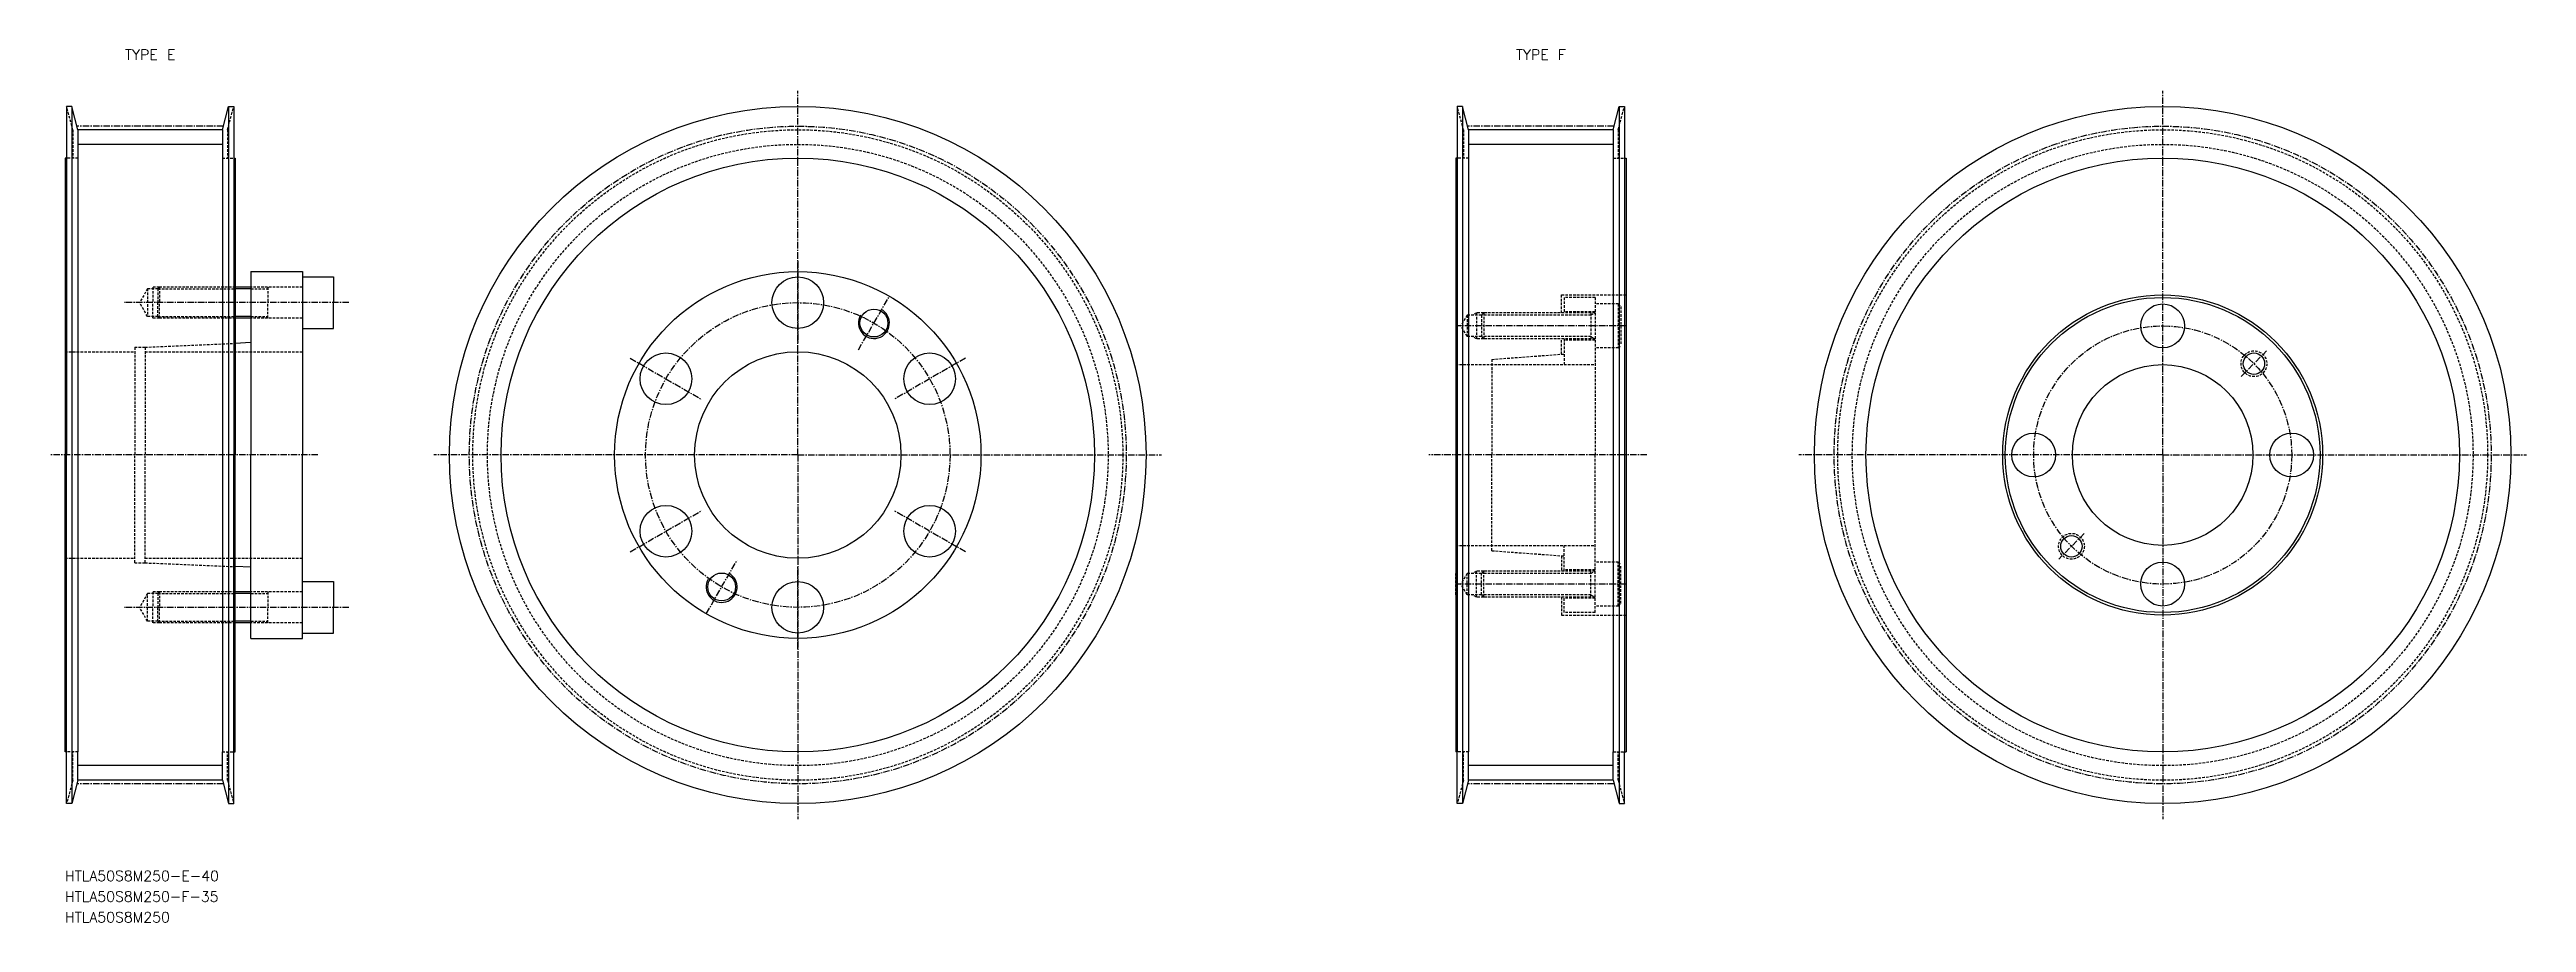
# Model space of a CAD drawing. Extents: x 10154 to 10634, y 12149 to 12318.
import ezdxf
from ezdxf.enums import TextEntityAlignment as Align

# ---------------------------------------------------------------- set-up
doc = ezdxf.new("R2010")
doc.units = 0
doc.linetypes.add('CENTER', pattern=[2, 1.25, -0.25, 0.25, -0.25])
doc.linetypes.add('DASHED', pattern=[0.75, 0.5, -0.25])
doc.layers.get('0').update_dxf_attribs({"linetype": 'CONTINUOUS'})
doc.layers.add('CENTER', color=1, linetype='CENTER')
doc.styles.add('MISUMI', font='txt.shx')

msp = doc.modelspace()

# ---------------------------------------------------------------- linework, layer by layer
at = {"color": 3, "linetype": 'DASHED'}
for p, q in [((10158.75, 12302.65), (10157.55, 12307.18)), ((10158.75, 12302.65), (10158.75, 12297.18)), ((10188.75, 12302.65), (10189.95, 12307.18)), ((10188.75, 12302.65), (10188.75, 12297.18)), ((10428.25, 12302.65), (10427.05, 12307.18)), ((10428.25, 12302.65), (10428.25, 12297.18)), ((10458.25, 12302.65), (10459.45, 12307.18)), ((10458.25, 12302.65), (10458.25, 12297.18)), ((10159.75, 12297.18), (10157.55, 12297.18)), ((10187.75, 12297.18), (10189.95, 12297.18)), ((10429.25, 12297.18), (10427.05, 12297.18)), ((10457.25, 12297.18), (10459.45, 12297.18)), ((10173.25, 12271.88), (10171.69, 12269.18)), ((10173.25, 12266.48), (10171.69, 12269.18)), ((10175.25, 12271.88), (10173.25, 12271.88)), ((10173.25, 12271.88), (10173.25, 12266.48)), ((10174.25, 12272.18), (10174.25, 12269.18)), ((10175.55, 12272.18), (10174.25, 12272.18)), ((10174.25, 12266.18), (10174.25, 12269.18)), ((10175.55, 12272.18), (10175.25, 12271.88)), ((10175.25, 12271.88), (10190.25, 12271.88)), ((10175.25, 12271.88), (10175.25, 12269.18)), ((10175.25, 12266.48), (10175.25, 12269.18)), ((10190.25, 12272.18), (10175.55, 12272.18)), ((10175.55, 12272.18), (10175.55, 12269.18)), ((10175.55, 12266.18), (10175.55, 12269.18)), ((10203.25, 12272.18), (10193.25, 12272.18)), ((10193.25, 12271.88), (10196.58, 12271.88)), ((10196.58, 12272.18), (10196.58, 12269.18)), ((10196.58, 12266.18), (10196.58, 12269.18)), ((10447.25, 12270.68), (10459.75, 12270.68)), ((10447.25, 12267.18), (10447.25, 12270.68)), ((10453.75, 12270.18), (10447.75, 12270.18)), ((10447.75, 12270.18), (10447.75, 12267.18)), ((10453.75, 12270.18), (10453.75, 12239.68)), ((10458.25, 12268.93), (10453.75, 12268.93)), ((10458.25, 12268.93), (10458.25, 12260.43)), ((10458.25, 12268.93), (10458.75, 12268.43)), ((10175.25, 12266.48), (10173.25, 12266.48)), ((10175.55, 12266.18), (10174.25, 12266.18)), ((10175.25, 12266.48), (10190.25, 12266.48)), ((10175.55, 12266.18), (10175.25, 12266.48)), ((10190.25, 12266.18), (10175.55, 12266.18)), ((10193.25, 12266.48), (10196.58, 12266.48)), ((10203.25, 12266.18), (10193.25, 12266.18)), ((10428.94, 12266.74), (10427.75, 12264.68)), ((10428.94, 12262.61), (10427.75, 12264.68)), ((10431.75, 12266.74), (10428.94, 12266.74)), ((10428.94, 12266.74), (10428.94, 12262.61)), ((10430.75, 12267.18), (10430, 12266.74)), ((10432.18, 12267.18), (10430.75, 12267.18)), ((10430.75, 12267.18), (10430.75, 12262.18)), ((10432.18, 12267.18), (10431.75, 12266.74)), ((10452.95, 12266.74), (10431.75, 12266.74)), ((10431.75, 12266.74), (10431.75, 12262.61)), ((10453.75, 12267.18), (10432.18, 12267.18)), ((10432.18, 12267.18), (10432.18, 12262.18)), ((10453.75, 12267.43), (10447.75, 12267.43)), ((10452.95, 12267.18), (10452.95, 12262.18)), ((10452.95, 12266.74), (10453.7, 12267.18)), ((10458.75, 12268.43), (10458.75, 12260.93)), ((10157.25, 12259.68), (10170.75, 12259.68)), ((10170.75, 12260.55), (10170.75, 12239.68)), ((10170.75, 12260.55), (10172.75, 12260.55)), ((10172.75, 12260.55), (10190.25, 12261.3)), ((10172.75, 12260.55), (10172.75, 12239.68)), ((10172.75, 12259.68), (10203.25, 12259.68)), ((10431.75, 12262.61), (10428.94, 12262.61)), ((10430.75, 12262.18), (10430, 12262.61)), ((10432.18, 12262.18), (10430.75, 12262.18)), ((10452.95, 12262.61), (10431.75, 12262.61)), ((10432.18, 12262.18), (10431.75, 12262.61)), ((10453.75, 12262.18), (10432.18, 12262.18)), ((10433.74, 12258.2), (10447.75, 12259.23)), ((10447.25, 12259.19), (10447.25, 12262.18)), ((10447.75, 12262.18), (10447.75, 12257.18)), ((10453.75, 12261.93), (10447.75, 12261.93)), ((10452.95, 12262.61), (10453.7, 12262.18)), ((10458.25, 12260.43), (10453.75, 12260.43)), ((10458.25, 12260.43), (10458.75, 12260.93)), ((10426.75, 12257.18), (10453.75, 12257.18)), ((10433.74, 12258.2), (10433.75, 12239.68)), ((10170.75, 12218.8), (10170.75, 12239.68)), ((10172.75, 12218.8), (10172.75, 12239.68)), ((10433.74, 12221.15), (10433.75, 12239.68)), ((10453.75, 12209.18), (10453.75, 12239.68)), ((10426.75, 12222.18), (10453.75, 12222.18)), ((10433.74, 12221.15), (10447.75, 12220.13)), ((10447.75, 12217.18), (10447.75, 12222.18)), ((10157.25, 12219.68), (10170.75, 12219.68)), ((10170.75, 12218.8), (10172.75, 12218.8)), ((10172.75, 12219.68), (10203.25, 12219.68)), ((10172.75, 12218.8), (10190.25, 12218.06)), ((10426.75, 12212.61), (10426.75, 12216.74)), ((10428.94, 12216.74), (10427.75, 12214.68)), ((10428.94, 12212.61), (10428.94, 12216.74)), ((10431.75, 12216.74), (10428.94, 12216.74)), ((10430.75, 12217.18), (10430, 12216.74)), ((10432.18, 12217.18), (10430.75, 12217.18)), ((10430.75, 12212.18), (10430.75, 12217.18)), ((10432.18, 12217.18), (10431.75, 12216.74)), ((10452.95, 12216.74), (10431.75, 12216.74)), ((10431.75, 12212.61), (10431.75, 12216.74)), ((10453.75, 12217.18), (10432.18, 12217.18)), ((10432.18, 12212.18), (10432.18, 12217.18)), ((10447.25, 12220.16), (10447.25, 12217.18)), ((10453.75, 12217.43), (10447.75, 12217.43)), ((10452.95, 12212.18), (10452.95, 12217.18)), ((10452.95, 12216.74), (10453.7, 12217.18)), ((10458.25, 12218.93), (10453.75, 12218.93)), ((10458.25, 12210.43), (10458.25, 12218.93)), ((10458.25, 12218.93), (10458.75, 12218.43)), ((10458.75, 12210.93), (10458.75, 12218.43)), ((10173.25, 12212.88), (10171.69, 12210.18)), ((10175.25, 12212.88), (10173.25, 12212.88)), ((10173.25, 12207.48), (10173.25, 12212.88)), ((10175.55, 12213.18), (10174.25, 12213.18)), ((10174.25, 12213.18), (10174.25, 12210.18)), ((10175.55, 12213.18), (10175.25, 12212.88)), ((10175.25, 12212.88), (10190.25, 12212.88)), ((10175.25, 12212.88), (10175.25, 12210.18)), ((10190.25, 12213.18), (10175.55, 12213.18)), ((10175.55, 12213.18), (10175.55, 12210.18)), ((10203.25, 12213.18), (10193.25, 12213.18)), ((10193.25, 12212.88), (10196.58, 12212.88)), ((10196.58, 12213.18), (10196.58, 12210.18)), ((10428.94, 12212.61), (10427.75, 12214.68)), ((10431.75, 12212.61), (10428.94, 12212.61)), ((10430.75, 12212.18), (10430, 12212.61)), ((10432.18, 12212.18), (10430.75, 12212.18)), ((10452.95, 12212.61), (10431.75, 12212.61)), ((10432.18, 12212.18), (10431.75, 12212.61)), ((10453.75, 12212.18), (10432.18, 12212.18)), ((10447.25, 12212.18), (10447.25, 12208.68)), ((10447.75, 12209.18), (10447.75, 12212.18)), ((10453.75, 12211.93), (10447.75, 12211.93)), ((10452.95, 12212.61), (10453.7, 12212.18)), ((10173.25, 12207.48), (10171.69, 12210.18)), ((10175.25, 12207.48), (10173.25, 12207.48)), ((10174.25, 12207.18), (10174.25, 12210.18)), ((10175.55, 12207.18), (10174.25, 12207.18)), ((10175.25, 12207.48), (10175.25, 12210.18)), ((10175.25, 12207.48), (10190.25, 12207.48)), ((10175.55, 12207.18), (10175.25, 12207.48)), ((10175.55, 12207.18), (10175.55, 12210.18)), ((10190.25, 12207.18), (10175.55, 12207.18)), ((10193.25, 12207.48), (10196.58, 12207.48)), ((10203.25, 12207.18), (10193.25, 12207.18)), ((10196.58, 12207.18), (10196.58, 12210.18)), ((10447.25, 12208.68), (10459.75, 12208.68)), ((10453.75, 12209.18), (10447.75, 12209.18)), ((10458.25, 12210.43), (10453.75, 12210.43)), ((10458.25, 12210.43), (10458.75, 12210.93)), ((10159.75, 12182.18), (10157.55, 12182.18)), ((10158.75, 12176.7), (10158.75, 12182.18)), ((10187.75, 12182.18), (10189.95, 12182.18)), ((10188.75, 12176.7), (10188.75, 12182.18)), ((10429.25, 12182.18), (10427.05, 12182.18)), ((10428.25, 12176.7), (10428.25, 12182.18)), ((10457.25, 12182.18), (10459.45, 12182.18)), ((10458.25, 12176.7), (10458.25, 12182.18)), ((10158.75, 12176.7), (10157.55, 12172.18)), ((10188.75, 12176.7), (10189.95, 12172.18)), ((10428.25, 12176.7), (10427.05, 12172.18)), ((10458.25, 12176.7), (10459.45, 12172.18))]:
    msp.add_line(p, q, dxfattribs=at)
at = {"color": 7, "linetype": 'CONTINUOUS'}
for p, q in [((10157.55, 12307.18), (10157.55, 12297.18)), ((10158.55, 12307.18), (10157.55, 12307.18)), ((10158.55, 12307.18), (10158.55, 12172.18)), ((10159.75, 12302.65), (10158.55, 12307.18)), ((10187.75, 12302.65), (10159.75, 12302.65)), ((10159.75, 12302.65), (10159.75, 12297.18)), ((10187.75, 12302.65), (10188.95, 12307.18)), ((10187.75, 12302.65), (10187.75, 12297.18)), ((10188.95, 12307.18), (10188.95, 12172.18)), ((10188.95, 12307.18), (10189.95, 12307.18)), ((10189.95, 12307.18), (10189.95, 12297.18)), ((10427.05, 12307.18), (10427.05, 12297.18)), ((10428.05, 12307.18), (10427.05, 12307.18)), ((10428.05, 12307.18), (10428.05, 12172.18)), ((10429.25, 12302.65), (10428.05, 12307.18)), ((10457.25, 12302.65), (10429.25, 12302.65)), ((10429.25, 12302.65), (10429.25, 12297.18)), ((10457.25, 12302.65), (10458.45, 12307.18)), ((10457.25, 12302.65), (10457.25, 12297.18)), ((10458.45, 12307.18), (10458.45, 12172.18)), ((10458.45, 12307.18), (10459.45, 12307.18)), ((10459.45, 12307.18), (10459.45, 12297.18)), ((10157.25, 12297.18), (10157.25, 12239.68)), ((10157.55, 12297.18), (10157.25, 12297.18)), ((10157.55, 12297.18), (10157.55, 12239.68)), ((10159.75, 12297.18), (10159.75, 12182.18)), ((10187.75, 12297.18), (10187.75, 12182.18)), ((10189.95, 12297.18), (10189.95, 12239.68)), ((10189.95, 12297.18), (10190.25, 12297.18)), ((10190.25, 12297.18), (10190.25, 12272.18)), ((10426.75, 12297.18), (10426.75, 12182.18)), ((10427.05, 12297.18), (10426.75, 12297.18)), ((10427.05, 12297.18), (10427.05, 12182.18)), ((10429.25, 12297.18), (10429.25, 12182.18)), ((10457.25, 12297.18), (10457.25, 12182.18)), ((10459.45, 12297.18), (10459.45, 12182.18)), ((10459.45, 12297.18), (10459.75, 12297.18)), ((10459.75, 12297.18), (10459.75, 12182.18)), ((10193.25, 12275.18), (10203.25, 12275.18)), ((10193.25, 12275.18), (10193.25, 12272.18)), ((10203.25, 12275.18), (10203.25, 12274.18)), ((10203.25, 12274.18), (10203.25, 12264.18)), ((10203.25, 12274.18), (10209.25, 12274.18)), ((10209.25, 12274.18), (10209.25, 12269.18)), ((10190.25, 12272.18), (10190.25, 12266.18)), ((10193.25, 12272.18), (10190.25, 12272.18)), ((10193.25, 12272.18), (10193.25, 12266.18)), ((10209.25, 12264.18), (10209.25, 12269.18)), ((10190.25, 12266.18), (10190.25, 12261.3)), ((10193.25, 12266.18), (10190.25, 12266.18)), ((10193.25, 12266.18), (10193.25, 12261.43)), ((10203.25, 12264.18), (10203.25, 12239.68)), ((10203.25, 12264.18), (10209.25, 12264.18)), ((10193.25, 12261.43), (10190.25, 12261.3)), ((10190.25, 12261.3), (10190.25, 12239.68)), ((10193.25, 12261.43), (10193.25, 12239.68)), ((10157.25, 12182.18), (10157.25, 12239.68)), ((10157.55, 12182.18), (10157.55, 12239.68)), ((10189.95, 12182.18), (10189.95, 12239.68)), ((10190.25, 12218.06), (10190.25, 12239.68)), ((10193.25, 12217.93), (10193.25, 12239.68)), ((10203.25, 12215.18), (10203.25, 12239.68)), ((10190.25, 12213.18), (10190.25, 12218.06)), ((10193.25, 12217.93), (10190.25, 12218.06)), ((10193.25, 12213.18), (10193.25, 12217.93)), ((10190.25, 12207.18), (10190.25, 12213.18)), ((10193.25, 12213.18), (10190.25, 12213.18)), ((10193.25, 12207.18), (10193.25, 12213.18)), ((10203.25, 12215.18), (10209.25, 12215.18)), ((10203.25, 12205.18), (10203.25, 12215.18)), ((10209.25, 12215.18), (10209.25, 12210.18)), ((10190.25, 12182.18), (10190.25, 12207.18)), ((10193.25, 12207.18), (10190.25, 12207.18)), ((10193.25, 12204.18), (10193.25, 12207.18)), ((10209.25, 12205.18), (10209.25, 12210.18)), ((10193.25, 12204.18), (10203.25, 12204.18)), ((10203.25, 12205.18), (10209.25, 12205.18)), ((10203.25, 12204.18), (10203.25, 12205.18)), ((10157.55, 12182.18), (10157.25, 12182.18)), ((10157.55, 12172.18), (10157.55, 12182.18)), ((10159.75, 12176.7), (10159.75, 12182.18)), ((10187.75, 12176.7), (10187.75, 12182.18)), ((10189.95, 12172.18), (10189.95, 12182.18)), ((10189.95, 12182.18), (10190.25, 12182.18)), ((10427.05, 12182.18), (10426.75, 12182.18)), ((10427.05, 12172.18), (10427.05, 12182.18)), ((10429.25, 12176.7), (10429.25, 12182.18)), ((10457.25, 12176.7), (10457.25, 12182.18)), ((10459.45, 12172.18), (10459.45, 12182.18)), ((10459.45, 12182.18), (10459.75, 12182.18)), ((10159.75, 12176.7), (10158.55, 12172.18)), ((10187.75, 12176.7), (10159.75, 12176.7)), ((10187.75, 12176.7), (10188.95, 12172.18)), ((10429.25, 12176.7), (10428.05, 12172.18)), ((10457.25, 12176.7), (10429.25, 12176.7)), ((10457.25, 12176.7), (10458.45, 12172.18)), ((10158.55, 12172.18), (10157.55, 12172.18)), ((10188.95, 12172.18), (10189.95, 12172.18)), ((10428.05, 12172.18), (10427.05, 12172.18)), ((10458.45, 12172.18), (10459.45, 12172.18))]:
    msp.add_line(p, q, dxfattribs=at)
at = {"color": 3, "linetype": 'CONTINUOUS'}
for p, q in [((10187.75, 12299.82), (10159.75, 12299.82)), ((10457.25, 12299.82), (10429.25, 12299.82)), ((10187.75, 12179.53), (10159.75, 12179.53)), ((10457.25, 12179.53), (10429.25, 12179.53))]:
    msp.add_line(p, q, dxfattribs=at)
at = {"color": 3}
for p, q in [((10193.25, 12271.88), (10190.25, 12271.88)), ((10193.25, 12266.48), (10190.25, 12266.48)), ((10193.25, 12212.88), (10190.25, 12212.88)), ((10193.25, 12207.48), (10190.25, 12207.48))]:
    msp.add_line(p, q, dxfattribs=at)
at = {"color": 7, "linetype": 'CONTINUOUS'}
for centre, radius in [((10299.25, 12239.68), 67.5), ((10563.75, 12239.68), 67.5), ((10299.25, 12239.68), 57.5), ((10563.75, 12239.68), 57.5), ((10299.25, 12239.68), 35.5), ((10299.25, 12239.68), 35.5), ((10299.25, 12269.18), 5), ((10563.75, 12239.68), 31), ((10563.75, 12239.68), 30.5), ((10563.75, 12264.68), 4.25), ((10314, 12265.23), 2.7), ((10273.7, 12254.43), 5), ((10299.25, 12239.68), 20), ((10324.8, 12254.43), 5), ((10581.43, 12257.36), 2.07), ((10563.75, 12239.68), 17.5), ((10538.75, 12239.68), 4.25), ((10588.75, 12239.68), 4.25), ((10273.7, 12224.93), 5), ((10324.8, 12224.93), 5), ((10546.07, 12222), 2.07), ((10284.5, 12214.13), 2.7), ((10563.75, 12214.68), 4.25), ((10299.25, 12210.18), 5)]:
    msp.add_circle(centre, radius, dxfattribs=at)
at = {"color": 3, "linetype": 'DASHED'}
for centre, radius in [((10299.25, 12239.68), 62.98), ((10563.75, 12239.68), 62.98), ((10299.25, 12239.68), 60.15), ((10563.75, 12239.68), 60.15), ((10581.43, 12257.36), 2.5), ((10546.07, 12222), 2.5)]:
    msp.add_circle(centre, radius, dxfattribs=at)
at = {"color": 3, "linetype": 'CONTINUOUS'}
for centre in [(10314, 12265.23), (10284.5, 12214.13)]:
    msp.add_arc(centre, 3, 150, 62, dxfattribs=at)
at = {"layer": 'CENTER', "color": 1, "linetype": 'CENTER'}
for p, q in [((10299.25, 12239.68), (10299.25, 12310.18)), ((10563.75, 12239.68), (10563.75, 12310.18)), ((10187.93, 12303.34), (10159.57, 12303.34)), ((10457.43, 12303.34), (10429.07, 12303.34)), ((10299.25, 12277.18), (10299.25, 12261.18)), ((10212.25, 12269.18), (10168.69, 12269.18)), ((10311, 12260.03), (10317, 12270.42)), ((10459.75, 12264.68), (10427.11, 12264.68)), ((10578.95, 12254.88), (10583.9, 12259.83)), ((10266.77, 12258.43), (10280.63, 12250.43)), ((10331.72, 12258.43), (10317.87, 12250.43)), ((10206.25, 12239.68), (10154.25, 12239.68)), ((10299.25, 12239.68), (10228.75, 12239.68)), ((10299.25, 12239.68), (10369.75, 12239.68)), ((10299.25, 12239.68), (10299.25, 12169.18)), ((10463.79, 12239.68), (10421.57, 12239.68)), ((10563.75, 12239.68), (10493.25, 12239.68)), ((10563.75, 12239.68), (10634.25, 12239.68)), ((10563.75, 12239.68), (10563.75, 12169.18)), ((10266.77, 12220.93), (10280.63, 12228.93)), ((10331.72, 12220.93), (10317.87, 12228.93)), ((10548.55, 12224.47), (10543.6, 12219.53)), ((10281.5, 12208.93), (10287.5, 12219.33)), ((10299.25, 12202.18), (10299.25, 12218.18)), ((10459.75, 12214.68), (10427.11, 12214.68)), ((10212.25, 12210.18), (10168.69, 12210.18)), ((10187.93, 12176.02), (10159.57, 12176.02)), ((10457.43, 12176.02), (10429.07, 12176.02))]:
    msp.add_line(p, q, dxfattribs=at)
for centre, radius in [((10299.25, 12239.68), 63.66), ((10563.75, 12239.68), 63.66), ((10299.25, 12239.68), 29.5), ((10563.75, 12239.68), 25)]:
    msp.add_circle(centre, radius, dxfattribs=at)

# ---------------------------------------------------------------- texts
at = {"color": 7, "linetype": 'CONTINUOUS', "style": 'MISUMI'}
for s, p in [('TYPE E', (10173.75, 12317.18)), ('TYPE F', (10443.25, 12317.18))]:
    msp.add_text(s, height=2, dxfattribs=at).set_placement(p, align=Align.MIDDLE_CENTER)
for s, p in [('HTLA50S8M250-E-40', (10157.25, 12157.18)), ('HTLA50S8M250-F-35', (10157.25, 12153.18)), ('HTLA50S8M250', (10157.25, 12149.18))]:
    msp.add_text(s, height=2, dxfattribs=at).set_placement(p)

doc.saveas('drawing.dxf')
